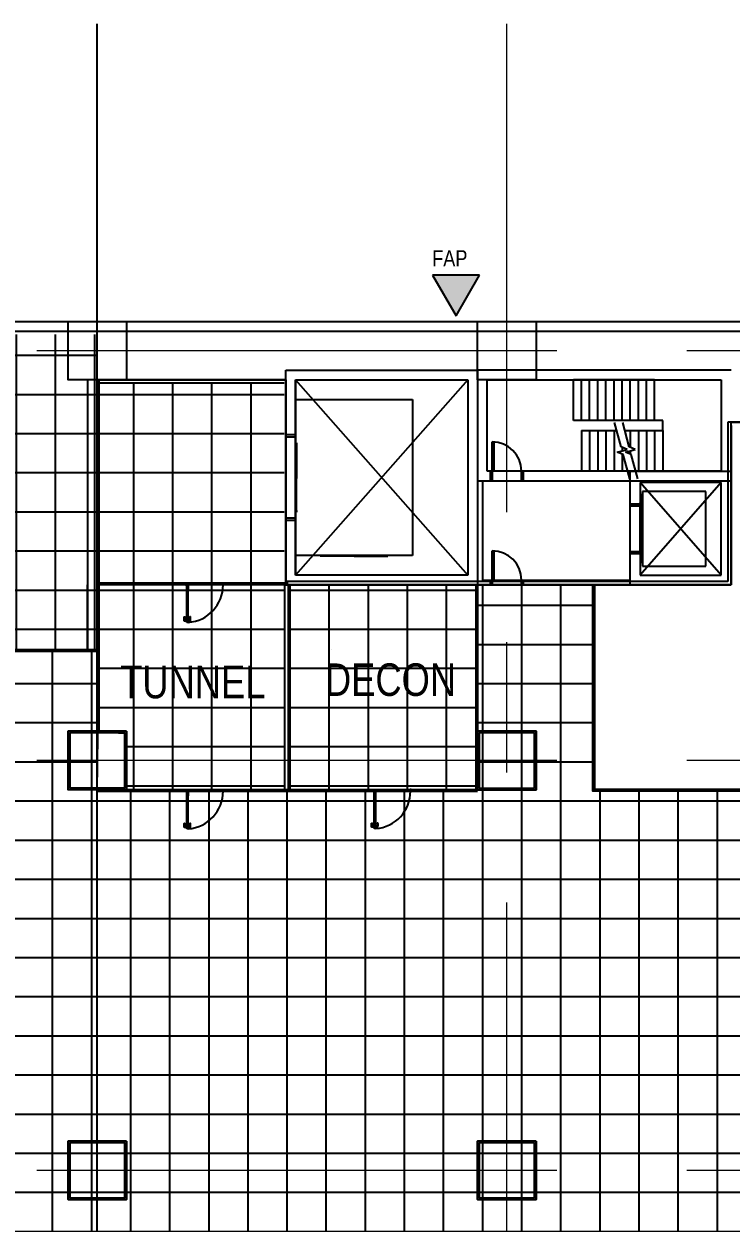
# Model space of a CAD drawing. Extents: x -14231 to 413940, y -171733 to 124993.
# Drawn here: x 238037 to 259794, y -84793 to -47898 of the extents above; entities that cross this region are included whole.
import ezdxf

# ---------------------------------------------------------------- set-up
doc = ezdxf.new("R2010")
doc.units = 0
doc.header["$LTSCALE"] = 8
for name, pattern in [('Dash', [1587.5, 793.75, -793.75]), ('IDA - Grid Line', [3500, 2000, -500, 500, -500]), ('Overhead', [992.1875, 595.3125, -396.875])]:
    doc.linetypes.add(name, pattern=pattern)
doc.layers.get('0').update_dxf_attribs({"color": 1, "linetype": 'CONTINUOUS'})
for name, color, linetype in [('000_CTCI_CSA', 7, 'CONTINUOUS'), ('1', 1, 'CONTINUOUS'), ('Ceiling FL+3000', 6, 'CONTINUOUS'), ('Ceiling FL+5000', 150, 'CONTINUOUS'), ('CTCI', 4, 'CONTINUOUS')]:
    doc.layers.add(name, color=color, linetype=linetype)
doc.layers.add('A-_ANOTGRID_E', color=7, linetype='CONTINUOUS', lineweight=9)
doc.styles.add('Arial', font='arial.ttf', dxfattribs={"width": 0.8, "height": 0.25})
doc.styles.add('Site Area', font='arial.ttf', dxfattribs={"width": 0.8})
pattern_1 = [(270, (750.3, -166381.5), (1203.325, -1e-13), []), (0, (750.3, -166381.5), (3e-13, 1203.325), [])]

msp = doc.modelspace()

# ---------------------------------------------------------------- hatches: boundary and pattern name
at = {"layer": '000_CTCI_CSA', "lineweight": 5, "true_color": 0x808080}
msp.add_hatch(color=8, dxfattribs=at).paths.add_polyline_path([(250612.2327, -55618.3464), (251333.9205, -56868.3464), (252055.6083, -55618.3464), (251921.5056, -55618.3464)])
at = {"layer": 'Ceiling FL+3000'}
h = msp.add_hatch(dxfattribs=at)
h.set_pattern_fill('ANSI37', color=256, scale=379, angle=225)
h.set_pattern_definition(pattern_1)
h.paths.add_polyline_path([(240293.273, -57443.3464), (240294.568, -67140.3618), (227193.9205, -67140.3618), (227193.9205, -58843.3464), (228593.9205, -58843.3464), (228593.9205, -57443.3464)])
h = msp.add_hatch(dxfattribs=at)
h.set_pattern_fill('ANSI37', color=256, scale=379, angle=225)
h.set_pattern_definition(pattern_1)
h.paths.add_polyline_path([(246045.53, -58943.3465), (240342.311, -58943.3465), (240343.9205, -69643.3464), (241193.9205, -69643.3464), (241195.2543, -71442.6783), (246047.1395, -71439.0816)])
h.paths.add_polyline_path([(251940.6889, -65143.3465), (246164.6647, -65143.3465), (246164.4891, -71434.7104), (251943.9161, -71434.7104)])
at = {"layer": 'Ceiling FL+5000'}
h = msp.add_hatch(dxfattribs=at)
h.set_pattern_fill('ANSI37', color=256, scale=379, angle=225)
h.set_pattern_definition([(270, (-105234.2, -184899), (1203.325, -1e-13), []), (0, (-105234.2, -184899), (3e-13, 1203.325), [])])
h.paths.add_polyline_path([(302743.9205, -60543.3464), (294843.9205, -60593.3464), (294852.9324, -71452.9019), (255543.0347, -71485.5238), (255539.7656, -65143.3465), (251990.6889, -65143.3209), (251990.6889, -69643.3464), (251993.9205, -71443.3464), (253793.9205, -71443.3464), (240293.962, -71493.3441), (240343.9318, -67190.3618), (227193.9261, -67193.3465), (227193.9149, -87593.3464), (234913.703, -87543.149), (234843.9205, -120043.3464), (239393.9205, -120056.9239), (239393.9205, -123643.3464), (302743.9205, -123343.3464)])

# ---------------------------------------------------------------- linework, layer by layer
at = {"color": 252}
for p, q in [((246393.9205, -58843.3465), (246393.9205, -64843.3465)), ((242993.8841, -65145.6119), (242993.8841, -65095.6119)), ((242993.8841, -65138.3945), (242993.8841, -65102.8293)), ((242999.1015, -65097.6119), (243023.1381, -65097.6119)), ((243023.6232, -65143.6119), (242999.1015, -65143.6119)), ((243023.1381, -65097.6119), (243039.6406, -65108.4519)), ((243033.3276, -65116.3945), (243025.1884, -65116.3945)), ((243025.1884, -65116.3945), (243025.1884, -65142.0467)), ((243025.1884, -65149.8759), (243025.1884, -65124.7455)), ((243025.1884, -65124.7455), (243027.7971, -65124.7455)), ((243027.7971, -65149.8759), (243025.1884, -65149.8759)), ((243027.7971, -65124.7455), (243027.7971, -65149.8759)), ((243039.5884, -65113.3684), (243031.658, -65113.3684)), ((243031.658, -65113.3684), (243031.658, -65115.351)), ((243031.658, -65115.351), (243033.3276, -65115.351)), ((243035.4791, -65160.1666), (243035.4791, -65157.5579)), ((243035.4791, -65157.5579), (243082.4356, -65157.5579)), ((243082.4356, -65160.1666), (243035.4791, -65160.1666)), ((243037.9189, -65115.351), (243039.5884, -65115.351)), ((243040.3189, -65116.3945), (243037.9189, -65116.3945)), ((243039.5884, -65115.351), (243039.5884, -65113.3684)), ((243040.8406, -65110.9162), (243040.8406, -65115.8728)), ((243043.8269, -65271.2535), (243043.8269, -65154.9492)), ((243043.8269, -65154.9492), (243085.5661, -65154.9492)), ((243085.5661, -65271.2535), (243043.8269, -65271.2535)), ((243044.453, -65283.3579), (243044.453, -65270.5231)), ((243045.3477, -65284.6898), (243044.5129, -65283.542)), ((243044.7661, -65270.21), (243084.6269, -65270.21)), ((243045.4965, -65271.7753), (243045.4965, -65273.4448)), ((243045.4965, -65275.1144), (243045.4965, -65282.5231)), ((243045.7052, -65282.7318), (243045.7052, -65282.7318)), ((243064.3835, -65271.4622), (243045.8095, -65271.4622)), ((243045.8095, -65273.7579), (243050.4008, -65273.7579)), ((243050.4008, -65274.8014), (243045.8095, -65274.8014)), ((243046.54, -65274.8014), (243045.9139, -65274.8014)), ((243045.9139, -65274.8014), (243045.9139, -66190.1405)), ((243045.9139, -65282.9405), (243045.9139, -65284.5057)), ((243046.54, -66190.1405), (243046.54, -65274.8014)), ((243050.7139, -65274.0709), (243050.7139, -65274.4883)), ((243064.6965, -65271.1492), (243064.3835, -65271.4622)), ((243065.0095, -65271.4622), (243064.6965, -65271.1492)), ((243083.5835, -65271.4622), (243065.0095, -65271.4622)), ((243078.6791, -65274.4883), (243078.6791, -65274.0709)), ((243078.9921, -65273.7579), (243083.5835, -65273.7579)), ((243083.5835, -65274.8014), (243078.9921, -65274.8014)), ((243082.4356, -65157.5579), (243082.4356, -65160.1666)), ((243083.4791, -65274.8014), (243082.853, -65274.8014)), ((243082.853, -65274.8014), (243082.853, -66190.1405)), ((243083.4791, -66190.1405), (243083.4791, -65274.8014)), ((243083.4791, -65284.5057), (243083.4791, -65282.9405)), ((243083.8965, -65273.4448), (243083.8965, -65271.7753)), ((243083.8965, -65282.5231), (243083.8965, -65275.1144)), ((243084.8801, -65283.542), (243084.0453, -65284.6898)), ((243084.94, -65270.5231), (243084.94, -65283.3579)), ((243085.5661, -65154.9492), (243085.5661, -65271.2535)), ((244146.9276, -65110.9162), (244146.9276, -65115.8728)), ((244147.4493, -65116.3945), (244149.8493, -65116.3945)), ((244164.63, -65097.6119), (244148.1276, -65108.4519)), ((244148.1797, -65113.3684), (244156.1102, -65113.3684)), ((244148.1797, -65115.351), (244148.1797, -65113.3684)), ((244149.8493, -65115.351), (244148.1797, -65115.351)), ((244156.1102, -65115.351), (244154.4406, -65115.351)), ((244154.4406, -65116.3945), (244162.5797, -65116.3945)), ((244156.1102, -65113.3684), (244156.1102, -65115.351)), ((244162.5797, -65116.3945), (244162.5797, -65142.0467)), ((244164.1449, -65143.6119), (244188.6667, -65143.6119)), ((244188.6667, -65097.6119), (244164.63, -65097.6119)), ((244193.8841, -65138.3945), (244193.8841, -65102.8293)), ((243043.8269, -66299.0796), (243043.8269, -66193.6883)), ((243043.8269, -66193.6883), (243085.5661, -66193.6883)), ((243085.5661, -66299.0796), (243043.8269, -66299.0796)), ((243044.453, -66194.4187), (243044.453, -66181.584)), ((243044.5129, -66181.3998), (243045.3477, -66180.252)), ((243084.6269, -66194.7318), (243044.7661, -66194.7318)), ((243045.4965, -66182.4187), (243045.4965, -66189.8274)), ((243045.4965, -66191.497), (243045.4965, -66193.1666)), ((243045.8095, -66190.1405), (243050.4008, -66190.1405)), ((243050.4008, -66191.184), (243045.8095, -66191.184)), ((243045.8095, -66193.4796), (243064.3835, -66193.4796)), ((243045.9139, -66180.4361), (243045.9139, -66182.0014)), ((243045.9139, -66190.1405), (243046.54, -66190.1405)), ((243050.7139, -66190.4535), (243050.7139, -66190.8709)), ((243064.3835, -66193.4796), (243064.6965, -66193.7927)), ((243064.6965, -66193.7927), (243065.0095, -66193.4796)), ((243065.0095, -66193.4796), (243083.5835, -66193.4796)), ((243078.6791, -66190.8709), (243078.6791, -66190.4535)), ((243078.9921, -66190.1405), (243083.5835, -66190.1405)), ((243083.5835, -66191.184), (243078.9921, -66191.184)), ((243082.853, -66190.1405), (243083.4791, -66190.1405)), ((243083.4791, -66182.0014), (243083.4791, -66180.4361)), ((243083.8965, -66189.8274), (243083.8965, -66182.4187)), ((243083.8965, -66193.1666), (243083.8965, -66191.497)), ((243084.0453, -66180.252), (243084.8801, -66181.3998)), ((243084.94, -66181.584), (243084.94, -66194.4187)), ((243085.5661, -66193.6883), (243085.5661, -66299.0796)), ((243085.5661, -66219.6679), (243085.5661, -66271.5502)), ((243094.0366, -66219.6679), (243085.5661, -66219.6679)), ((243085.5661, -66271.5502), (243094.0366, -66271.5502)), ((243094.0366, -66271.5502), (243094.0366, -66219.6679)), ((243135.9264, -66233.962), (243094.0366, -66233.962)), ((243094.0366, -66257.2561), (243136.3896, -66257.2561)), ((243136.3896, -66257.2561), (243151.0811, -66256.6236)), ((242993.8841, -71491.345), (242993.8841, -71441.345)), ((242993.8841, -71484.1276), (242993.8841, -71448.5624)), ((242999.1015, -71443.345), (243023.1381, -71443.345)), ((243023.6232, -71489.345), (242999.1015, -71489.345)), ((243023.1381, -71443.345), (243039.6406, -71454.185)), ((243033.3276, -71462.1276), (243025.1884, -71462.1276)), ((243025.1884, -71462.1276), (243025.1884, -71487.7798)), ((243025.1884, -71495.609), (243025.1884, -71470.4786)), ((243025.1884, -71470.4786), (243027.7971, -71470.4786)), ((243027.7971, -71495.609), (243025.1884, -71495.609)), ((243027.7971, -71470.4786), (243027.7971, -71495.609)), ((243039.5884, -71459.1015), (243031.658, -71459.1015)), ((243031.658, -71459.1015), (243031.658, -71461.0841)), ((243031.658, -71461.0841), (243033.3276, -71461.0841)), ((243035.4791, -71505.8997), (243035.4791, -71503.291)), ((243035.4791, -71503.291), (243082.4356, -71503.291)), ((243082.4356, -71505.8997), (243035.4791, -71505.8997)), ((243037.9189, -71461.0841), (243039.5884, -71461.0841)), ((243040.3189, -71462.1276), (243037.9189, -71462.1276)), ((243039.5884, -71461.0841), (243039.5884, -71459.1015)), ((243040.8406, -71456.6493), (243040.8406, -71461.6059)), ((243043.8269, -71616.9866), (243043.8269, -71500.6823)), ((243043.8269, -71500.6823), (243085.5661, -71500.6823)), ((243082.4356, -71503.291), (243082.4356, -71505.8997)), ((243085.5661, -71500.6823), (243085.5661, -71616.9866)), ((244146.9276, -71456.6493), (244146.9276, -71461.6059)), ((244147.4493, -71462.1276), (244149.8493, -71462.1276)), ((244164.63, -71443.345), (244148.1276, -71454.185)), ((244148.1797, -71459.1015), (244156.1102, -71459.1015)), ((244148.1797, -71461.0841), (244148.1797, -71459.1015)), ((244149.8493, -71461.0841), (244148.1797, -71461.0841)), ((244156.1102, -71461.0841), (244154.4406, -71461.0841)), ((244154.4406, -71462.1276), (244162.5797, -71462.1276)), ((244156.1102, -71459.1015), (244156.1102, -71461.0841)), ((244162.5797, -71462.1276), (244162.5797, -71487.7798)), ((244164.1449, -71489.345), (244188.6667, -71489.345)), ((244188.6667, -71443.345), (244164.63, -71443.345)), ((244193.8841, -71484.1276), (244193.8841, -71448.5624)), ((248760.7983, -71437.07), (248760.7983, -71434.3198)), ((248766.0156, -71436.3198), (248790.0523, -71436.3198)), ((248790.5374, -71482.3198), (248766.0156, -71482.3198)), ((248790.0523, -71436.3198), (248806.5548, -71447.1598)), ((248800.2417, -71455.1024), (248792.1026, -71455.1024)), ((248792.1026, -71488.5838), (248792.1026, -71463.4533)), ((248792.1026, -71463.4533), (248794.7113, -71463.4533)), ((248794.7113, -71488.5838), (248792.1026, -71488.5838)), ((248794.7113, -71463.4533), (248794.7113, -71488.5838)), ((248806.5026, -71452.0763), (248798.5722, -71452.0763)), ((248798.5722, -71452.0763), (248798.5722, -71454.0589)), ((248798.5722, -71454.0589), (248800.2417, -71454.0589)), ((248802.3933, -71498.8745), (248802.3933, -71496.2658)), ((248802.3933, -71496.2658), (248849.3498, -71496.2658)), ((248849.3498, -71498.8745), (248802.3933, -71498.8745)), ((248804.833, -71454.0589), (248806.5026, -71454.0589)), ((248807.233, -71455.1024), (248804.833, -71455.1024)), ((248806.5026, -71454.0589), (248806.5026, -71452.0763)), ((248807.7548, -71449.6241), (248807.7548, -71454.5806)), ((248810.7411, -71609.9614), (248810.7411, -71493.6571)), ((248810.7411, -71493.6571), (248852.4802, -71493.6571)), ((248849.3498, -71496.2658), (248849.3498, -71498.8745)), ((248852.4802, -71493.6571), (248852.4802, -71609.9614)), ((249914.3635, -71455.1024), (249916.7635, -71455.1024)), ((249931.5442, -71436.3198), (249915.0417, -71447.1598)), ((249915.0939, -71452.0763), (249923.0243, -71452.0763)), ((249916.7635, -71454.0589), (249915.0939, -71454.0589)), ((249923.0243, -71454.0589), (249921.3548, -71454.0589)), ((249921.3548, -71455.1024), (249929.4939, -71455.1024)), ((249929.4939, -71455.1024), (249929.4939, -71480.7546)), ((249931.0591, -71482.3198), (249955.5809, -71482.3198)), ((249955.5809, -71436.3198), (249931.5442, -71436.3198)), ((243085.5661, -71616.9866), (243043.8269, -71616.9866)), ((243044.453, -71629.091), (243044.453, -71616.2562)), ((243045.3477, -71630.4229), (243044.5129, -71629.2751)), ((243044.7661, -71615.9432), (243084.6269, -71615.9432)), ((243045.4965, -71617.5084), (243045.4965, -71619.1779)), ((243045.4965, -71620.8475), (243045.4965, -71628.2562)), ((243045.7052, -71628.4649), (243045.7052, -71628.4649)), ((243064.3835, -71617.1953), (243045.8095, -71617.1953)), ((243045.8095, -71619.491), (243050.4008, -71619.491)), ((243050.4008, -71620.5345), (243045.8095, -71620.5345)), ((243046.54, -71620.5345), (243045.9139, -71620.5345)), ((243045.9139, -71620.5345), (243045.9139, -72535.8736)), ((243045.9139, -71628.6736), (243045.9139, -71630.2388)), ((243046.54, -72535.8736), (243046.54, -71620.5345)), ((243050.7139, -71619.804), (243050.7139, -71620.2214)), ((243064.6965, -71616.8823), (243064.3835, -71617.1953)), ((243065.0095, -71617.1953), (243064.6965, -71616.8823)), ((243083.5835, -71617.1953), (243065.0095, -71617.1953)), ((243078.6791, -71620.2214), (243078.6791, -71619.804)), ((243078.9921, -71619.491), (243083.5835, -71619.491)), ((243083.5835, -71620.5345), (243078.9921, -71620.5345)), ((243083.4791, -71620.5345), (243082.853, -71620.5345)), ((243082.853, -71620.5345), (243082.853, -72535.8736)), ((243083.4791, -72535.8736), (243083.4791, -71620.5345)), ((243083.4791, -71630.2388), (243083.4791, -71628.6736)), ((243083.8965, -71619.1779), (243083.8965, -71617.5084)), ((243083.8965, -71628.2562), (243083.8965, -71620.8475)), ((243084.8801, -71629.2751), (243084.0453, -71630.4229)), ((243084.94, -71616.2562), (243084.94, -71629.091)), ((248852.4802, -71609.9614), (248810.7411, -71609.9614)), ((248811.3672, -71622.0658), (248811.3672, -71609.231)), ((248812.2618, -71623.3977), (248811.4271, -71622.2499)), ((248811.6802, -71608.9179), (248851.5411, -71608.9179)), ((248812.4107, -71610.4832), (248812.4107, -71612.1527)), ((248812.4107, -71613.8223), (248812.4107, -71621.231)), ((248812.6194, -71621.4397), (248812.6194, -71621.4397)), ((248831.2976, -71610.1701), (248812.7237, -71610.1701)), ((248812.7237, -71612.4658), (248817.315, -71612.4658)), ((248817.315, -71613.5092), (248812.7237, -71613.5092)), ((248813.4541, -71613.5092), (248812.8281, -71613.5092)), ((248812.8281, -71613.5092), (248812.8281, -72528.8484)), ((248812.8281, -71621.6484), (248812.8281, -71623.2136)), ((248813.4541, -72528.8484), (248813.4541, -71613.5092)), ((248817.6281, -71612.7788), (248817.6281, -71613.1962)), ((248831.6107, -71609.8571), (248831.2976, -71610.1701)), ((248831.9237, -71610.1701), (248831.6107, -71609.8571)), ((248850.4976, -71610.1701), (248831.9237, -71610.1701)), ((248845.5933, -71613.1962), (248845.5933, -71612.7788)), ((248845.9063, -71612.4658), (248850.4976, -71612.4658)), ((248850.4976, -71613.5092), (248845.9063, -71613.5092)), ((248850.3933, -71613.5092), (248849.7672, -71613.5092)), ((248849.7672, -71613.5092), (248849.7672, -72528.8484)), ((248850.3933, -72528.8484), (248850.3933, -71613.5092)), ((248850.3933, -71623.2136), (248850.3933, -71621.6484)), ((248850.8107, -71612.1527), (248850.8107, -71610.4832)), ((248850.8107, -71621.231), (248850.8107, -71613.8223)), ((248851.7943, -71622.2499), (248850.9595, -71623.3977)), ((248851.8541, -71609.231), (248851.8541, -71622.0658)), ((243043.8269, -72644.8127), (243043.8269, -72539.4214)), ((243043.8269, -72539.4214), (243085.5661, -72539.4214)), ((243085.5661, -72644.8127), (243043.8269, -72644.8127)), ((243044.453, -72540.1518), (243044.453, -72527.3171)), ((243044.5129, -72527.1329), (243045.3477, -72525.9851)), ((243084.6269, -72540.4649), (243044.7661, -72540.4649)), ((243045.4965, -72528.1518), (243045.4965, -72535.5605)), ((243045.4965, -72537.2301), (243045.4965, -72538.8997)), ((243045.8095, -72535.8736), (243050.4008, -72535.8736)), ((243050.4008, -72536.9171), (243045.8095, -72536.9171)), ((243045.8095, -72539.2127), (243064.3835, -72539.2127)), ((243045.9139, -72526.1692), (243045.9139, -72527.7345)), ((243045.9139, -72535.8736), (243046.54, -72535.8736)), ((243050.7139, -72536.1866), (243050.7139, -72536.604)), ((243064.3835, -72539.2127), (243064.6965, -72539.5258)), ((243064.6965, -72539.5258), (243065.0095, -72539.2127)), ((243065.0095, -72539.2127), (243083.5835, -72539.2127)), ((243078.6791, -72536.604), (243078.6791, -72536.1866)), ((243078.9921, -72535.8736), (243083.5835, -72535.8736)), ((243083.5835, -72536.9171), (243078.9921, -72536.9171)), ((243082.853, -72535.8736), (243083.4791, -72535.8736)), ((243083.4791, -72527.7345), (243083.4791, -72526.1692)), ((243083.8965, -72535.5605), (243083.8965, -72528.1518)), ((243083.8965, -72538.8997), (243083.8965, -72537.2301)), ((243084.0453, -72525.9851), (243084.8801, -72527.1329)), ((243084.94, -72527.3171), (243084.94, -72540.1518)), ((243085.5661, -72539.4214), (243085.5661, -72644.8127)), ((243085.5661, -72565.401), (243085.5661, -72617.2833)), ((243094.0366, -72565.401), (243085.5661, -72565.401)), ((243085.5661, -72617.2833), (243094.0366, -72617.2833)), ((243094.0366, -72617.2833), (243094.0366, -72565.401)), ((243135.9264, -72579.6951), (243094.0366, -72579.6951)), ((243094.0366, -72602.9892), (243136.3896, -72602.9892)), ((243136.3896, -72602.9892), (243151.0811, -72602.3567)), ((248810.7411, -72637.7875), (248810.7411, -72532.3962)), ((248810.7411, -72532.3962), (248852.4802, -72532.3962)), ((248852.4802, -72637.7875), (248810.7411, -72637.7875)), ((248811.3672, -72533.1266), (248811.3672, -72520.2918)), ((248811.4271, -72520.1077), (248812.2618, -72518.9599)), ((248851.5411, -72533.4397), (248811.6802, -72533.4397)), ((248812.4107, -72521.1266), (248812.4107, -72528.5353)), ((248812.4107, -72530.2049), (248812.4107, -72531.8745)), ((248812.7237, -72528.8484), (248817.315, -72528.8484)), ((248817.315, -72529.8918), (248812.7237, -72529.8918)), ((248812.7237, -72532.1875), (248831.2976, -72532.1875)), ((248812.8281, -72519.144), (248812.8281, -72520.7092)), ((248812.8281, -72528.8484), (248813.4541, -72528.8484)), ((248817.6281, -72529.1614), (248817.6281, -72529.5788)), ((248831.2976, -72532.1875), (248831.6107, -72532.5005)), ((248831.6107, -72532.5005), (248831.9237, -72532.1875)), ((248831.9237, -72532.1875), (248850.4976, -72532.1875)), ((248845.5933, -72529.5788), (248845.5933, -72529.1614)), ((248845.9063, -72528.8484), (248850.4976, -72528.8484)), ((248850.4976, -72529.8918), (248845.9063, -72529.8918)), ((248849.7672, -72528.8484), (248850.3933, -72528.8484)), ((248850.3933, -72520.7092), (248850.3933, -72519.144)), ((248850.8107, -72528.5353), (248850.8107, -72521.1266)), ((248850.8107, -72531.8745), (248850.8107, -72530.2049)), ((248850.9595, -72518.9599), (248851.7943, -72520.1077)), ((248851.8541, -72520.2918), (248851.8541, -72533.1266)), ((248852.4802, -72532.3962), (248852.4802, -72637.7875)), ((248852.4802, -72558.3757), (248852.4802, -72610.2581)), ((248860.9508, -72558.3757), (248852.4802, -72558.3757)), ((248852.4802, -72610.2581), (248860.9508, -72610.2581)), ((248860.9508, -72610.2581), (248860.9508, -72558.3757)), ((248902.8405, -72572.6699), (248860.9508, -72572.6699)), ((248860.9508, -72595.964), (248903.3038, -72595.964)), ((248903.3038, -72595.964), (248917.9953, -72595.3315))]:
    msp.add_line(p, q, dxfattribs=at)
for points in [[(244193.8841, -65145.6119), (244193.8841, -65095.6119)], [(244193.8841, -71491.345), (244193.8841, -71441.345)], [(249960.7983, -71441.5368), (249960.7983, -71434.3198)], [(249960.7983, -71484.3198), (249960.7983, -71477.1028)]]:
    msp.add_lwpolyline(points, dxfattribs=at)
for points in [[(243035.3563, -66257.2561), (242993.0034, -66257.2561), (242978.3119, -66256.6236, -0.3274951513), (242969.9614, -66249.3799, -0.0898474918), (242967.5883, -66135.7317, -1.1448812629), (242988.056, -66140.3582, 0.1370794299), (242987.9774, -66228.4409, 0.3493567738), (242993.4666, -66233.962), (243035.3563, -66233.962)], [(243035.3563, -72602.9892), (242993.0034, -72602.9892), (242978.3119, -72602.3567, -0.3274951513), (242969.9614, -72595.113, -0.0898474918), (242967.5883, -72481.4648, -1.1448812629), (242988.056, -72486.0913, 0.1370794299), (242987.9774, -72574.174, 0.3493567738), (242993.4666, -72579.6951), (243035.3563, -72579.6951)], [(248802.2705, -72595.964), (248759.9176, -72595.964), (248745.226, -72595.3315, -0.3274951513), (248736.8755, -72588.0878, -0.0898474918), (248734.5025, -72474.4396, -1.1448812629), (248754.9702, -72479.0661, 0.1370794299), (248754.8916, -72567.1488, 0.3493567738), (248760.3808, -72572.6699), (248802.2705, -72572.6699)]]:
    msp.add_lwpolyline(points, format="xyb", dxfattribs=at)
for points in [[(243043.8269, -66219.6679), (243043.8269, -66271.5502), (243035.3563, -66271.5502), (243035.3563, -66219.6679)], [(243043.8269, -72565.401), (243043.8269, -72617.2833), (243035.3563, -72617.2833), (243035.3563, -72565.401)], [(248810.7411, -72558.3757), (248810.7411, -72610.2581), (248802.2705, -72610.2581), (248802.2705, -72558.3757)]]:
    msp.add_lwpolyline(points, close=True, dxfattribs=at)
for centre, radius, start, end in [((243044.7661, -65270.5231), 0.313, 90.00001023, 180.00001023), ((243044.7661, -65283.3579), 0.313, 180.00000522, 216.0273786), ((243045.6008, -65284.5057), 0.313, 216.02736508, 359.99999169), ((243045.8095, -65271.7753), 0.313, 90.00001023, 180.00001023), ((243045.8095, -65273.4448), 0.313, 179.99998977, 269.99998977), ((243045.8095, -65275.1144), 0.313, 90.00001023, 180.00001023), ((243045.7052, -65282.5231), 0.2087, 180.00002045, 270.00002046), ((243045.7052, -65282.9405), 0.2087, 359.99997443, 89.99997443), ((243050.4008, -65274.0709), 0.313, 359.99998977, 89.99998977), ((243050.4008, -65274.4883), 0.313, 270.00001023, 0.00001023), ((243078.9921, -65274.0709), 0.313, 90.00001023, 180.00001023), ((243078.9921, -65274.4883), 0.313, 179.99998977, 269.99998977), ((243083.6878, -65282.9405), 0.2087, 90.00002557, 180.00002557), ((243083.7921, -65284.5057), 0.313, 180.00000831, 323.97263492), ((243083.5835, -65271.7753), 0.313, 359.99998977, 89.99998977), ((243083.5835, -65273.4448), 0.313, 270.00001023, 0.00001023), ((243083.5835, -65275.1144), 0.313, 359.99998977, 89.99998977), ((243083.6878, -65282.5231), 0.2087, 269.99997954, 359.99997954), ((243084.6269, -65270.5231), 0.313, 359.99998977, 89.99998977), ((243084.6269, -65283.3579), 0.313, 323.97261091, 359.9999843), ((243009.7534, -65147.5144), 1152.8301, 274.18650818, 0.14693973), ((243044.7661, -66181.584), 0.313, 143.97262084, 179.99999488), ((243044.7661, -66194.4187), 0.313, 179.99998975, 269.99998975), ((243045.6008, -66180.4361), 0.313, 0.00000854, 143.9726354), ((243045.7052, -66182.4187), 0.2087, 89.99998463, 179.99998463), ((243045.8095, -66189.8274), 0.313, 180.00001708, 270.00001708), ((243045.8095, -66191.497), 0.313, 90.00001025, 180.00001025), ((243045.8095, -66193.1666), 0.313, 179.99998975, 269.99998975), ((243045.7052, -66182.0014), 0.2087, 270.00002561, 0.00002561), ((243050.4008, -66190.4535), 0.313, 359.99998975, 89.99998975), ((243050.4008, -66190.8709), 0.313, 269.99998292, 359.99998292), ((243078.9921, -66190.4535), 0.313, 90.00001366, 180.00001366), ((243078.9921, -66190.8709), 0.313, 180.00001366, 270.00001366), ((243083.7921, -66180.4361), 0.313, 36.02736435, 179.99998975), ((243083.6878, -66182.0014), 0.2087, 179.99997951, 269.99997951), ((243083.5835, -66189.8274), 0.313, 269.99998292, 359.99998292), ((243083.5835, -66191.497), 0.313, 359.99998975, 89.99998975), ((243083.5835, -66193.1666), 0.313, 270.00001025, 0.00001025), ((243083.6878, -66182.4187), 0.2087, 0.00001537, 90.00001537), ((243084.6269, -66194.4187), 0.313, 270.00001025, 0.00001025), ((243084.6269, -66181.584), 0.313, 0.00000512, 36.02737916), ((243009.7534, -71493.2475), 1152.8301, 274.18650818, 0.14693973), ((248776.6676, -71486.2223), 1152.8301, 274.18650818, 0.14693973), ((243044.7661, -71616.2562), 0.313, 90.00001023, 180.00001023), ((243044.7661, -71629.091), 0.313, 180.00000522, 216.0273786), ((243045.6008, -71630.2388), 0.313, 216.02736508, 359.99999169), ((243045.8095, -71617.5084), 0.313, 90.00001023, 180.00001023), ((243045.8095, -71619.1779), 0.313, 179.99998977, 269.99998977), ((243045.8095, -71620.8475), 0.313, 90.00001023, 180.00001023), ((243045.7052, -71628.2562), 0.2087, 180.00002045, 270.00002046), ((243045.7052, -71628.6736), 0.2087, 359.99997443, 89.99997443), ((243050.4008, -71619.804), 0.313, 359.99998977, 89.99998977), ((243050.4008, -71620.2214), 0.313, 270.00001023, 0.00001023), ((243078.9921, -71619.804), 0.313, 90.00001023, 180.00001023), ((243078.9921, -71620.2214), 0.313, 179.99998977, 269.99998977), ((243083.6878, -71628.6736), 0.2087, 90.00002557, 180.00002557), ((243083.7921, -71630.2388), 0.313, 180.00000831, 323.97263492), ((243083.5835, -71617.5084), 0.313, 359.99998977, 89.99998977), ((243083.5835, -71619.1779), 0.313, 270.00001023, 0.00001023), ((243083.5835, -71620.8475), 0.313, 359.99998977, 89.99998977), ((243083.6878, -71628.2562), 0.2087, 269.99997954, 359.99997954), ((243084.6269, -71616.2562), 0.313, 359.99998977, 89.99998977), ((243084.6269, -71629.091), 0.313, 323.97261091, 359.9999843), ((248811.6802, -71609.231), 0.313, 90.00001023, 180.00001023), ((248811.6802, -71622.0658), 0.313, 180.00000522, 216.0273786), ((248812.515, -71623.2136), 0.313, 216.02736508, 359.99999169), ((248812.7237, -71610.4832), 0.313, 90.00001023, 180.00001023), ((248812.7237, -71612.1527), 0.313, 179.99998977, 269.99998977), ((248812.7237, -71613.8223), 0.313, 90.00001023, 180.00001023), ((248812.6194, -71621.231), 0.2087, 180.00002045, 270.00002046), ((248812.6194, -71621.6484), 0.2087, 359.99997443, 89.99997443), ((248817.315, -71612.7788), 0.313, 359.99998977, 89.99998977), ((248817.315, -71613.1962), 0.313, 270.00001023, 0.00001023), ((248845.9063, -71612.7788), 0.313, 90.00001023, 180.00001023), ((248845.9063, -71613.1962), 0.313, 179.99998977, 269.99998977), ((248850.602, -71621.6484), 0.2087, 90.00002557, 180.00002557), ((248850.7063, -71623.2136), 0.313, 180.00000831, 323.97263492), ((248850.4976, -71610.4832), 0.313, 359.99998977, 89.99998977), ((248850.4976, -71612.1527), 0.313, 270.00001023, 0.00001023), ((248850.4976, -71613.8223), 0.313, 359.99998977, 89.99998977), ((248850.602, -71621.231), 0.2087, 269.99997954, 359.99997954), ((248851.5411, -71609.231), 0.313, 359.99998977, 89.99998977), ((248851.5411, -71622.0658), 0.313, 323.97261091, 359.9999843), ((243044.7661, -72527.3171), 0.313, 143.97262084, 179.99999488), ((243044.7661, -72540.1518), 0.313, 179.99998975, 269.99998975), ((243045.6008, -72526.1692), 0.313, 0.00000854, 143.9726354), ((243045.7052, -72528.1518), 0.2087, 89.99998463, 179.99998463), ((243045.8095, -72535.5605), 0.313, 180.00001708, 270.00001708), ((243045.8095, -72537.2301), 0.313, 90.00001025, 180.00001025), ((243045.8095, -72538.8997), 0.313, 179.99998975, 269.99998975), ((243045.7052, -72527.7345), 0.2087, 270.00002561, 0.00002561), ((243050.4008, -72536.1866), 0.313, 359.99998975, 89.99998975), ((243050.4008, -72536.604), 0.313, 269.99998292, 359.99998292), ((243078.9921, -72536.1866), 0.313, 90.00001366, 180.00001366), ((243078.9921, -72536.604), 0.313, 180.00001366, 270.00001366), ((243083.7921, -72526.1692), 0.313, 36.02736435, 179.99998975), ((243083.6878, -72527.7345), 0.2087, 179.99997951, 269.99997951), ((243083.5835, -72535.5605), 0.313, 269.99998292, 359.99998292), ((243083.5835, -72537.2301), 0.313, 359.99998975, 89.99998975), ((243083.5835, -72538.8997), 0.313, 270.00001025, 0.00001025), ((243083.6878, -72528.1518), 0.2087, 0.00001537, 90.00001537), ((243084.6269, -72540.1518), 0.313, 270.00001025, 0.00001025), ((243084.6269, -72527.3171), 0.313, 0.00000512, 36.02737916), ((248811.6802, -72520.2918), 0.313, 143.97262084, 179.99999488), ((248811.6802, -72533.1266), 0.313, 179.99998975, 269.99998975), ((248812.515, -72519.144), 0.313, 0.00000854, 143.9726354), ((248812.6194, -72521.1266), 0.2087, 89.99998463, 179.99998463), ((248812.7237, -72528.5353), 0.313, 180.00001708, 270.00001708), ((248812.7237, -72530.2049), 0.313, 90.00001025, 180.00001025), ((248812.7237, -72531.8745), 0.313, 179.99998975, 269.99998975), ((248812.6194, -72520.7092), 0.2087, 270.00002561, 0.00002561), ((248817.315, -72529.1614), 0.313, 359.99998975, 89.99998975), ((248817.315, -72529.5788), 0.313, 269.99998292, 359.99998292), ((248845.9063, -72529.1614), 0.313, 90.00001366, 180.00001366), ((248845.9063, -72529.5788), 0.313, 180.00001366, 270.00001366), ((248850.7063, -72519.144), 0.313, 36.02736435, 179.99998975), ((248850.602, -72520.7092), 0.2087, 179.99997951, 269.99997951), ((248850.4976, -72528.5353), 0.313, 269.99998292, 359.99998292), ((248850.4976, -72530.2049), 0.313, 359.99998975, 89.99998975), ((248850.4976, -72531.8745), 0.313, 270.00001025, 0.00001025), ((248850.602, -72521.1266), 0.2087, 0.00001537, 90.00001537), ((248851.5411, -72533.1266), 0.313, 270.00001025, 0.00001025), ((248851.5411, -72520.2918), 0.313, 0.00000512, 36.02737916)]:
    msp.add_arc(centre, radius, start, end, dxfattribs=at)
at = {"color": 252, "extrusion": (9.86076e-32, 1.3636e-31, -1)}
for centre, major_axis, ratio, start_param, end_param in [((242999.1015, -65102.8293), (-3.6893, 3.6893), 1, 5.4977871438, 7.0685834706), ((242999.1015, -65138.3945), (3.6893, 3.6893), 1, 2.3561944902, 3.9269908162), ((243023.6232, -65142.0467), (1.1068, 1.1068), 1, 7.0685834706, 8.6393797974), ((243033.3276, -65115.8728), (-0.3689, 0.3689), 0.9999999999, 0.7853981634, 3.926990817), ((243037.9189, -65115.8728), (-0.3689, 0.3689), 0.9999999999, 3.926990817, 7.0685834706), ((243037.7102, -65110.9162), (2.2136, 2.2136), 1, 6.1622825429, 7.0685834715), ((243040.3189, -65115.8728), (0.3689, 0.3689), 1, 7.0685834706, 8.6393797971), ((244150.058, -65110.9162), (-2.2136, 2.2136), 1, -0.7853981643, 0.1209027643), ((244147.4493, -65115.8728), (-0.3689, 0.3689), 1, -2.3561944899, -0.7853981634), ((244149.8493, -65115.8728), (0.3689, 0.3689), 0.9999999999, -0.7853981634, 2.3561944901), ((244154.4406, -65115.8728), (0.3689, 0.3689), 0.9999999999, 2.3561944901, 5.4977871437), ((244164.1449, -65142.0467), (-1.1068, 1.1068), 1, -2.3561944902, -0.7853981634), ((244188.6667, -65102.8293), (3.6893, 3.6893), 1, -0.7853981634, 0.7853981634), ((244188.6667, -65138.3945), (-3.6893, 3.6893), 1, 2.356194491, 3.926990817), ((242999.1015, -71448.5624), (-3.6893, 3.6893), 1, 5.4977871438, 7.0685834706), ((242999.1015, -71484.1276), (3.6893, 3.6893), 1, 2.3561944902, 3.9269908162), ((243023.6232, -71487.7798), (1.1068, 1.1068), 1, 7.0685834706, 8.6393797974), ((243033.3276, -71461.6059), (-0.3689, 0.3689), 0.9999999999, 0.7853981634, 3.926990817), ((243037.9189, -71461.6059), (-0.3689, 0.3689), 0.9999999999, 3.926990817, 7.0685834706), ((243037.7102, -71456.6493), (2.2136, 2.2136), 1, 6.1622825429, 7.0685834715), ((243040.3189, -71461.6059), (0.3689, 0.3689), 1, 7.0685834706, 8.6393797971), ((244150.058, -71456.6493), (-2.2136, 2.2136), 1, -0.7853981643, 0.1209027643), ((244147.4493, -71461.6059), (-0.3689, 0.3689), 1, -2.3561944899, -0.7853981634), ((244149.8493, -71461.6059), (0.3689, 0.3689), 0.9999999999, -0.7853981634, 2.3561944901), ((244154.4406, -71461.6059), (0.3689, 0.3689), 0.9999999999, 2.3561944901, 5.4977871437), ((244164.1449, -71487.7798), (-1.1068, 1.1068), 1, -2.3561944902, -0.7853981634), ((244188.6667, -71448.5624), (3.6893, 3.6893), 1, -0.7853981634, 0.7853981634), ((244188.6667, -71484.1276), (-3.6893, 3.6893), 1, 2.356194491, 3.926990817), ((248766.0156, -71441.5372), (-3.6893, 3.6893), 1, 5.4977871438, 7.0685834706), ((248766.0156, -71477.1024), (3.6893, 3.6893), 1, 2.3561944902, 3.9269908162), ((248790.5374, -71480.7546), (1.1068, 1.1068), 1, 7.0685834706, 8.6393797974), ((248800.2417, -71454.5806), (-0.3689, 0.3689), 0.9999999999, 0.7853981634, 3.926990817), ((248804.833, -71454.5806), (-0.3689, 0.3689), 0.9999999999, 3.926990817, 7.0685834706), ((248804.6243, -71449.6241), (2.2136, 2.2136), 1, 6.1622825429, 7.0685834715), ((248807.233, -71454.5806), (0.3689, 0.3689), 1, 7.0685834706, 8.6393797971), ((249916.9722, -71449.6241), (-2.2136, 2.2136), 1, -0.7853981643, 0.1209027643), ((249914.3635, -71454.5806), (-0.3689, 0.3689), 1, -2.3561944899, -0.7853981634), ((249916.7635, -71454.5806), (0.3689, 0.3689), 0.9999999999, -0.7853981634, 2.3561944901), ((249921.3548, -71454.5806), (0.3689, 0.3689), 0.9999999999, 2.3561944901, 5.4977871437), ((249931.0591, -71480.7546), (-1.1068, 1.1068), 1, -2.3561944902, -0.7853981634), ((249955.5809, -71441.5372), (3.6893, 3.6893), 1, -0.7853981634, 0.7853981634), ((249955.5809, -71477.1024), (-3.6893, 3.6893), 1, 2.356194491, 3.926990817)]:
    msp.add_ellipse(centre, major_axis=major_axis, ratio=ratio, start_param=start_param, end_param=end_param, dxfattribs=at)
at = {"color": 252}
for centre, major_axis, ratio, start_param, end_param in [((243029.8841, -65155.4709), (-5.165, -5.165), 1, 5.4977871438, 11.780972451), ((243135.2023, -66227.7528), (4.4203, 4.4203), 1, 4.0430748642, 5.387481562), ((243151.2569, -66136.6561), (7.487, 7.487), 1, 5.5852004124, 8.9965730651), ((242983.7531, -66184.5403), (163.6604, 0.0847), 0.9999999999, -0.2720854875, 0.2728360039), ((243150.3199, -66247.3109), (-6.607, 6.607), 1, 2.4377581493, 3.7037062303), ((242846.9455, -66186.0061), (-318.8476, 0.1612), 0.9999999999, 2.9420067164, 3.3004342739), ((243029.8841, -71501.204), (-5.165, -5.165), 1, 5.4977871438, 11.780972451), ((248796.7983, -71494.1788), (-5.165, -5.165), 1, 5.4977871438, 11.780972451), ((243135.2023, -72573.4859), (4.4203, 4.4203), 1, 4.0430748642, 5.387481562), ((243151.2569, -72482.3892), (7.487, 7.487), 1, 5.5852004124, 8.9965730651), ((242983.7531, -72530.2734), (163.6604, 0.0847), 0.9999999999, -0.2720854875, 0.2728360039), ((243150.3199, -72593.044), (-6.607, 6.607), 1, 2.4377581493, 3.7037062303), ((242846.9455, -72531.7392), (-318.8476, 0.1612), 0.9999999999, 2.9420067164, 3.3004342739), ((248902.1165, -72566.4607), (4.4203, 4.4203), 1, 4.0430748642, 5.387481562), ((248918.1711, -72475.364), (7.487, 7.487), 1, 5.5852004124, 8.9965730651), ((248750.6673, -72523.2482), (163.6604, 0.0323), 0.9999999999, -0.2717653381, 0.2731561532), ((248917.234, -72586.0188), (6.607, 6.607), 1, 4.0085544761, 5.2745025571), ((248613.8597, -72524.714), (-318.8476, 0.1576), 0.9999999999, 2.9419956036, 3.3004231611)]:
    msp.add_ellipse(centre, major_axis=major_axis, ratio=ratio, start_param=start_param, end_param=end_param, dxfattribs=at)
at = {"layer": '000_CTCI_CSA', "color": 8, "true_color": 0x808080}
for p, q in [((240293.9205, -146907.3875), (240293.9205, -47898.2452)), ((252055.6083, -55618.3464), (250612.2327, -55618.3464)), ((250612.2327, -55618.3464), (251333.9205, -56868.3464)), ((252055.6083, -55618.3464), (250612.2327, -55618.3464)), ((250612.2327, -55618.3464), (251333.9205, -56868.3464)), ((251333.9205, -56868.3464), (252055.6083, -55618.3464)), ((251333.9205, -56868.3464), (252055.6083, -55618.3464)), ((246093.9205, -65143.3465), (246093.9205, -58543.3465)), ((246093.9205, -58543.3465), (251993.9205, -58543.3465)), ((251993.9205, -58543.3464), (251993.9205, -61943.3464)), ((259793.9205, -58543.3464), (251993.9205, -58543.3464)), ((251993.9205, -58543.3465), (251993.9205, -65143.3465)), ((239993.9205, -58843.3464), (239993.9205, -67183.9691)), ((246093.9205, -58843.3465), (240293.46, -58844.1212)), ((240343.9205, -58843.3464), (246093.9205, -58843.3464)), ((246043.9205, -58943.3465), (240343.9205, -58943.3464)), ((246093.9205, -58843.3464), (246093.9205, -65143.3464)), ((246393.9205, -58843.3465), (251693.9205, -58843.3465)), ((246393.9205, -64843.3465), (246393.9205, -58843.3465)), ((251693.9205, -58843.3465), (246393.9205, -64843.3465)), ((246393.9205, -58843.3465), (251693.9205, -64843.3465)), ((246393.9205, -64843.3465), (246393.9205, -58843.3465)), ((246393.9205, -58843.3465), (251693.9205, -58843.3465)), ((251693.9205, -58843.3465), (251693.9205, -64843.3465)), ((251693.9205, -58843.3465), (251693.9205, -64843.3465)), ((252293.9205, -61643.3464), (252293.9205, -58843.3464)), ((252293.9205, -58843.3464), (259493.9205, -58843.3464)), ((259493.9205, -58843.3464), (259493.9205, -61643.3464)), ((246393.9205, -59443.3465), (249993.9205, -59443.3465)), ((246393.9205, -64243.3465), (246393.9205, -59443.3465)), ((249993.9205, -59443.3465), (249993.9205, -64243.3465)), ((252293.9205, -61643.3464), (252293.9205, -59893.3464)), ((246393.9205, -60498.3465), (246393.9205, -61843.3465)), ((246403.9205, -60498.3465), (246393.9205, -60498.3465)), ((246403.9205, -61843.3465), (246403.9205, -60498.3465)), ((255193.9205, -60393.3464), (255193.9205, -61643.3464)), ((255193.9205, -60393.3464), (255443.9205, -60393.3464)), ((255443.9205, -60393.3464), (255693.9205, -60393.3464)), ((255443.9205, -60393.3464), (255443.9205, -61643.3464)), ((255693.9205, -60393.3464), (255943.9205, -60393.3464)), ((255693.9205, -60393.3464), (255693.9205, -61643.3464)), ((255943.9205, -60393.3464), (256193.9205, -60393.3464)), ((255943.9205, -60393.3464), (255943.9205, -61643.3464)), ((256193.9205, -60393.3464), (256276.4522, -60393.3464)), ((256193.9205, -60393.3464), (256193.9205, -61643.3464)), ((256411.5681, -60897.6056), (256211.7475, -60151.8649)), ((289793.9205, -60143.3464), (259693.9205, -60143.3464)), ((259693.9205, -60143.3464), (259693.9205, -65043.3464)), ((259793.9205, -65143.3464), (259793.9205, -60143.3464)), ((259793.9205, -60143.3464), (289793.9205, -60143.3464)), ((259793.9205, -60243.3464), (259793.9205, -65143.3464)), ((246393.9205, -60528.3465), (246093.9205, -60528.3465)), ((246093.9205, -60528.3465), (246093.9205, -60593.3465)), ((246093.9205, -60593.3465), (246393.9205, -60593.3465)), ((246393.9205, -60593.3465), (246393.9205, -60528.3465)), ((246423.9205, -60803.3465), (246423.9205, -61843.3465)), ((246458.9205, -60803.3465), (246423.9205, -60803.3465)), ((252443.9205, -60743.3464), (252493.9205, -60743.3464)), ((252443.9205, -61643.3464), (252443.9205, -60743.3464)), ((252493.9205, -60743.3464), (252493.9205, -61643.3464)), ((252493.9205, -60893.3464), (252443.9205, -60893.3464)), ((252493.9205, -60918.3464), (252443.9205, -60918.3464)), ((252493.9205, -61018.3464), (252443.9205, -61018.3464)), ((252493.9205, -61043.3464), (252443.9205, -61043.3464)), ((252468.9205, -60918.3464), (252468.9205, -61018.3464)), ((256292.9946, -61058.7869), (256594.8464, -60977.9059)), ((256476.2729, -61139.0871), (256292.9946, -61058.7869)), ((256594.8464, -60977.9059), (256411.5681, -60897.6056)), ((256443.9205, -60911.7803), (256443.9205, -61018.3464)), ((256443.9205, -61124.9125), (256443.9205, -61643.3464)), ((256676.0935, -61884.8278), (256476.2729, -61139.0871)), ((246393.9205, -61843.3465), (246393.9205, -63188.3465)), ((246403.9205, -61843.3465), (246393.9205, -61843.3465)), ((246393.9205, -61843.3465), (246403.9205, -61843.3465)), ((246403.9205, -63188.3465), (246403.9205, -61843.3465)), ((246423.9205, -62883.3465), (246423.9205, -61843.3465)), ((246423.9205, -61843.3465), (246458.9205, -61843.3465)), ((246423.9205, -61843.3465), (246458.9205, -61843.3465)), ((251993.9205, -61943.3464), (259793.9205, -61943.3464)), ((251993.9205, -61943.3464), (251993.9205, -65143.3464)), ((252143.9205, -61943.3464), (252143.9205, -64993.3464)), ((259493.9205, -61643.3464), (252293.9205, -61643.3464)), ((252393.9205, -61943.3464), (252393.9205, -61643.3464)), ((252393.9205, -61643.3464), (252443.9205, -61643.3464)), ((252443.9205, -61943.3464), (252393.9205, -61943.3464)), ((252493.9205, -61643.3464), (252443.9205, -61643.3464)), ((252443.9205, -61643.3464), (252443.9205, -61943.3464)), ((253343.9205, -61943.3464), (253343.9205, -61643.3464)), ((253343.9205, -61643.3464), (253393.9205, -61643.3464)), ((253393.9205, -61943.3464), (253343.9205, -61943.3464)), ((253393.9205, -61643.3464), (253393.9205, -61943.3464)), ((256693.9205, -65143.3464), (256693.9205, -61643.3464)), ((256693.9205, -61643.3464), (259793.9205, -61643.3464)), ((259793.9205, -61643.3464), (259793.9205, -65143.3464)), ((256993.9205, -61993.3464), (256993.9205, -64843.3464)), ((259493.9205, -61993.3464), (256993.9205, -61993.3464)), ((259493.9205, -61993.3464), (256993.9205, -64843.3464)), ((259493.9205, -64843.3464), (256993.9205, -61993.3464)), ((257073.9205, -62268.3464), (257073.9205, -64568.3464)), ((259023.9205, -62268.3464), (257073.9205, -62268.3464)), ((259023.9205, -64568.3464), (259023.9205, -62268.3464)), ((259493.9205, -64843.3464), (259493.9205, -61993.3464)), ((256693.9205, -62718.3464), (256693.9205, -62653.3464)), ((256693.9205, -62653.3464), (256993.9205, -62653.3464)), ((256993.9205, -62718.3464), (256693.9205, -62718.3464)), ((256993.9205, -63418.3464), (256993.9205, -62623.3464)), ((256993.9205, -62623.3464), (257003.9205, -62623.3464)), ((256993.9205, -62653.3464), (256993.9205, -62718.3464)), ((257003.9205, -62623.3464), (257003.9205, -63418.3464)), ((257023.9205, -62378.3464), (257023.9205, -63418.3464)), ((257058.9205, -62378.3464), (257023.9205, -62378.3464)), ((257058.9205, -63418.3464), (257058.9205, -62378.3464)), ((246458.9205, -62883.3465), (246423.9205, -62883.3465)), ((246393.9205, -63093.3465), (246093.9205, -63093.3465)), ((246093.9205, -63093.3465), (246093.9205, -63158.3465)), ((246093.9205, -63158.3465), (246393.9205, -63158.3465)), ((246393.9205, -63158.3465), (246393.9205, -63093.3465)), ((246393.9205, -63188.3465), (246403.9205, -63188.3465)), ((257003.9205, -63418.3464), (256993.9205, -63418.3464)), ((256993.9205, -64213.3464), (256993.9205, -63418.3464)), ((256993.9205, -63418.3464), (257003.9205, -63418.3464)), ((257003.9205, -63418.3464), (257003.9205, -64213.3464)), ((257023.9205, -63418.3464), (257058.9205, -63418.3464)), ((257023.9205, -64458.3464), (257023.9205, -63418.3464)), ((257023.9205, -63418.3464), (257058.9205, -63418.3464)), ((257058.9205, -63418.3464), (257058.9205, -64458.3464)), ((252443.9205, -64993.3464), (252443.9205, -64093.3464)), ((252443.9205, -64093.3464), (252493.9205, -64093.3464)), ((252493.9205, -64093.3464), (252493.9205, -64993.3464)), ((256693.9205, -64183.3464), (256693.9205, -64118.3464)), ((256693.9205, -64118.3464), (256993.9205, -64118.3464)), ((256993.9205, -64183.3464), (256693.9205, -64183.3464)), ((256993.9205, -64118.3464), (256993.9205, -64183.3464)), ((249993.9205, -64243.3465), (246393.9205, -64243.3465)), ((248193.9205, -64258.3465), (247153.9205, -64258.3465)), ((248193.9205, -64258.3465), (249233.9205, -64258.3465)), ((252493.9205, -64243.3464), (252443.9205, -64243.3464)), ((252493.9205, -64268.3464), (252443.9205, -64268.3464)), ((252493.9205, -64368.3464), (252443.9205, -64368.3464)), ((252493.9205, -64393.3464), (252443.9205, -64393.3464)), ((252468.9205, -64268.3464), (252468.9205, -64368.3464)), ((257003.9205, -64213.3464), (256993.9205, -64213.3464)), ((257058.9205, -64458.3464), (257023.9205, -64458.3464)), ((251693.9205, -64843.3465), (246393.9205, -64843.3465)), ((251693.9205, -64843.3465), (246393.9205, -64843.3465)), ((256993.9205, -64843.3464), (259493.9205, -64843.3464)), ((257073.9205, -64568.3464), (259023.9205, -64568.3464)), ((239993.9205, -67143.3464), (239993.9205, -65143.3465)), ((259693.9205, -65043.3464), (246093.9205, -65043.3464)), ((246093.9205, -65143.3464), (259793.9205, -65143.3464)), ((259793.9205, -65143.3464), (246093.9205, -65143.3465)), ((251993.9205, -65143.3465), (246093.9205, -65143.3465)), ((251993.9205, -65143.3464), (256693.9205, -65143.3464)), ((252143.9205, -64993.3464), (256693.9205, -64993.3464)), ((252393.9205, -64993.3464), (252443.9205, -64993.3464)), ((252393.9205, -65143.3464), (252393.9205, -64993.3464)), ((252443.9205, -65143.3464), (252393.9205, -65143.3464)), ((252493.9205, -64993.3464), (252443.9205, -64993.3464)), ((252443.9205, -64993.3464), (252443.9205, -65143.3464)), ((253343.9205, -64993.3464), (253393.9205, -64993.3464)), ((253343.9205, -65143.3464), (253343.9205, -64993.3464)), ((253393.9205, -65143.3464), (253343.9205, -65143.3464)), ((253393.9205, -64993.3464), (253393.9205, -65143.3464)), ((259793.9205, -65143.3464), (256693.9205, -65143.3464)), ((247493.9205, -67143.3464), (247493.9205, -67143.3464)), ((239393.9205, -69643.3464), (239393.9205, -71443.3464)), ((241193.9205, -69643.3464), (239393.9205, -69643.3464)), ((241143.9205, -69693.3464), (239443.9205, -69693.3464)), ((239443.9205, -69693.3464), (239443.9205, -71393.3464)), ((240943.9205, -69693.3464), (241143.9205, -69693.3464)), ((241143.9205, -71393.3464), (241143.9205, -69693.3464)), ((241193.9205, -71443.3464), (241193.9205, -69643.3464)), ((239393.9205, -71443.3464), (239393.9205, -71143.3464)), ((239443.9205, -71393.3464), (239443.9205, -71143.3464)), ((241193.9205, -71143.3464), (241193.9205, -71443.3464)), ((241193.9205, -71443.3464), (239393.9205, -71443.3464)), ((241143.9205, -71393.3464), (239443.9205, -71393.3464)), ((241193.9205, -82243.3464), (239393.9205, -82243.3464)), ((239393.9205, -82243.3464), (239393.9205, -84043.3464)), ((241193.9205, -84043.3464), (241193.9205, -82243.3464)), ((253793.9205, -82243.3464), (251993.9205, -82243.3464)), ((251993.9205, -82243.3464), (251993.9205, -84043.3464)), ((253793.9205, -84043.3464), (253793.9205, -82243.3464)), ((241143.9205, -82293.3464), (239443.9205, -82293.3464)), ((239443.9205, -82293.3464), (239443.9205, -83993.3464)), ((241143.9205, -83993.3464), (241143.9205, -82293.3464)), ((253743.9205, -82293.3464), (252043.9205, -82293.3464)), ((252043.9205, -82293.3464), (252043.9205, -83993.3464)), ((253743.9205, -83993.3464), (253743.9205, -82293.3464)), ((239393.9205, -84043.3464), (241193.9205, -84043.3464)), ((239443.9205, -83993.3464), (241143.9205, -83993.3464)), ((251993.9205, -84043.3464), (253793.9205, -84043.3464)), ((252043.9205, -83993.3464), (253743.9205, -83993.3464))]:
    msp.add_line(p, q, dxfattribs=at)
at = {"layer": '000_CTCI_CSA', "color": 8, "linetype": 'Dash', "true_color": 0x808080}
for p, q in [((246093.9205, -58843.3464), (239993.9205, -58843.3464)), ((246093.9205, -65143.3465), (246093.9205, -58843.3464))]:
    msp.add_line(p, q, dxfattribs=at)
at = {"layer": '000_CTCI_CSA'}
for p, q in [((240293.9205, -58843.3465), (240293.9205, -69643.3464)), ((240343.9205, -58843.3465), (240343.9205, -69643.3464)), ((246164.4896, -65093.3465), (240343.9205, -65093.3465)), ((246164.4896, -65143.3465), (240343.9205, -65143.3465)), ((253793.9205, -69643.3464), (251993.9205, -69643.3464)), ((251993.9205, -69643.3464), (251993.9205, -71443.3464)), ((253743.9205, -69693.3464), (252043.9205, -69693.3464)), ((252043.9205, -69693.3464), (252043.9205, -71393.3464)), ((253743.9205, -71393.3464), (253743.9205, -69693.3464)), ((253793.9205, -71443.3464), (253793.9205, -69643.3464)), ((251993.9205, -71443.3464), (253793.9205, -71443.3464)), ((252043.9205, -71393.3464), (253743.9205, -71393.3464))]:
    msp.add_line(p, q, dxfattribs=at)
at = {"layer": '000_CTCI_CSA', "color": 8, "linetype": 'Overhead', "true_color": 0x808080}
for p, q in [((254943.9205, -60093.3464), (254943.9205, -58843.3464)), ((257443.9205, -58843.3464), (254943.9205, -58843.3464)), ((255193.9205, -60093.3464), (255193.9205, -58843.3464)), ((255443.9205, -60093.3464), (255443.9205, -58843.3464)), ((255693.9205, -60093.3464), (255693.9205, -58843.3464)), ((255943.9205, -60093.3464), (255943.9205, -58843.3464)), ((256193.9205, -60093.3464), (256193.9205, -58843.3464)), ((256443.9205, -60093.3464), (256443.9205, -58843.3464)), ((256693.9205, -60093.3464), (256693.9205, -58843.3464)), ((256943.9205, -60093.3464), (256943.9205, -58843.3464)), ((257193.9205, -60093.3464), (257193.9205, -58843.3464)), ((257443.9205, -60093.3464), (257443.9205, -58843.3464)), ((257443.9205, -60093.3464), (254943.9205, -60093.3464)), ((257693.9205, -60093.3464), (257443.9205, -60093.3464)), ((257693.9205, -60393.3464), (257693.9205, -60093.3464)), ((256661.5681, -60897.6056), (256461.7475, -60151.8649)), ((256526.4522, -60393.3464), (257693.9205, -60393.3464)), ((256693.9205, -60393.3464), (256693.9205, -60911.7803)), ((256943.9205, -60393.3464), (256943.9205, -61643.3464)), ((257193.9205, -60393.3464), (257193.9205, -61643.3464)), ((257443.9205, -60393.3464), (257443.9205, -61643.3464)), ((257693.9205, -60393.3464), (257693.9205, -61643.3464)), ((256542.9946, -61058.7869), (256844.8464, -60977.9059)), ((256726.2729, -61139.0871), (256542.9946, -61058.7869)), ((256844.8464, -60977.9059), (256661.5681, -60897.6056)), ((256693.9205, -61018.3464), (256693.9205, -61124.9125)), ((256926.0935, -61884.8278), (256726.2729, -61139.0871)), ((256861.3887, -61643.3464), (257693.9205, -61643.3464))]:
    msp.add_line(p, q, dxfattribs=at)
at = {"layer": '000_CTCI_CSA', "lineweight": -3}
for p, q in [((246049.7801, -65113.3654), (246049.8733, -71439.0796)), ((246164.4891, -65113.3637), (246164.5823, -71439.0779)), ((251940.6889, -65143.3465), (251943.9205, -71443.3592)), ((251990.6889, -65143.3209), (251993.9205, -71443.3336)), ((255539.7652, -65142.4237), (255542.9967, -71442.4364)), ((255589.7652, -65142.398), (255592.9967, -71442.4107)), ((240343.9205, -67140.3618), (227093.9205, -67143.3465)), ((240343.9318, -67190.3618), (227093.9318, -67193.3465)), ((251993.9205, -71443.3464), (240293.962, -71443.3441)), ((251993.9205, -71493.3464), (240293.962, -71493.3441)), ((294847.0635, -71402.9068), (255542.9932, -71435.5238)), ((294847.105, -71452.9067), (255543.0347, -71485.5238))]:
    msp.add_line(p, q, dxfattribs=at)
at = {"layer": '000_CTCI_CSA', "color": 8, "true_color": 0x808080}
for points in [[(302993.9205, -57043.3464), (302993.9205, -134443.3464), (226793.9205, -134443.3464), (226793.9205, -57043.3464)], [(241193.9205, -57043.3464), (241193.9205, -58843.3464), (239393.9205, -58843.3464), (239393.9205, -57043.3464)], [(253793.9205, -57043.3464), (253793.9205, -58843.3464), (251993.9205, -58843.3464), (251993.9205, -57043.3464)], [(302693.9205, -57343.3464), (302693.9205, -134143.3464), (227093.9205, -134143.3464), (227093.9205, -57343.3464)], [(253793.9205, -69643.3464), (253793.9205, -71443.3464), (251993.9205, -71443.3464), (251993.9205, -69643.3464)], [(241193.9205, -82243.3464), (241193.9205, -84043.3464), (239393.9205, -84043.3464), (239393.9205, -82243.3464)], [(253793.9205, -82243.3464), (253793.9205, -84043.3464), (251993.9205, -84043.3464), (251993.9205, -82243.3464)]]:
    msp.add_lwpolyline(points, close=True, dxfattribs=at)
at = {"layer": '000_CTCI_CSA', "color": 40, "true_color": 0xf8d731}
msp.add_lwpolyline([(241193.9205, -69643.3464), (241193.9205, -71443.3464), (239393.9205, -71443.3464), (239393.9205, -69643.3464)], close=True, dxfattribs=at)
at = {"layer": '000_CTCI_CSA', "color": 8, "true_color": 0x808080}
for centre in [(252443.9205, -61643.3464), (252443.9205, -61643.3464), (252443.9205, -64993.3464), (252443.9205, -64993.3464)]:
    msp.add_arc(centre, 900, 0, 90, dxfattribs=at)
at = {"layer": '1', "color": 8, "true_color": 0x808080}
for p, q in [((250193.9205, -71486.0077), (250193.9205, -71493.3461)), ((251393.9205, -71485.1181), (251393.9205, -71493.3463))]:
    msp.add_line(p, q, dxfattribs=at)
at = {"layer": '1', "color": 5}
msp.add_lwpolyline([(227093.9318, -67193.3465), (227093.9205, -87593.3464), (234913.703, -87543.149), (234843.9205, -120043.3464), (239393.9205, -120056.924), (239393.9205, -123643.3464), (302743.9205, -123343.3464), (302743.9205, -60543.3464), (294843.9205, -60593.3464), (294852.9324, -71452.9019), (255543.0347, -71485.5238), (255539.7656, -65143.3465), (251990.6889, -65143.3209), (251990.6889, -69643.3464), (253793.9205, -69643.3464), (253793.9205, -71443.3464), (240293.962, -71493.3441), (240343.9318, -67190.3618), (227093.9318, -67193.3465)], dxfattribs=at)
at = {"layer": 'A-_ANOTGRID_E', "color": 8, "linetype": 'IDA - Grid Line', "true_color": 0x808080}
for p, q in [((252893.9205, -146907.3875), (252893.9205, -47898.2452)), ((310434.5271, -57943.3464), (222924.635, -57943.3464)), ((310434.5271, -70543.3464), (222924.635, -70543.3464)), ((310434.5271, -83143.3464), (222924.635, -83143.3464))]:
    msp.add_line(p, q, dxfattribs=at)

# ---------------------------------------------------------------- texts
at = {"layer": '000_CTCI_CSA', "color": 8, "true_color": 0x808080, "style": 'Arial', "width": 0.8}
msp.add_text('FAP', height=500, dxfattribs=at).set_placement((250596.9072, -55352.7492))
at = {"layer": 'CTCI', "color": 252, "style": 'Site Area', "width": 0.8}
for s, p in [('TUNNEL', (240997.3544, -68631.005, 0)), ('DECON', (247298.7412, -68556.9363, 0))]:
    msp.add_text(s, height=1000, dxfattribs=at).set_placement(p)

doc.saveas('drawing.dxf')
